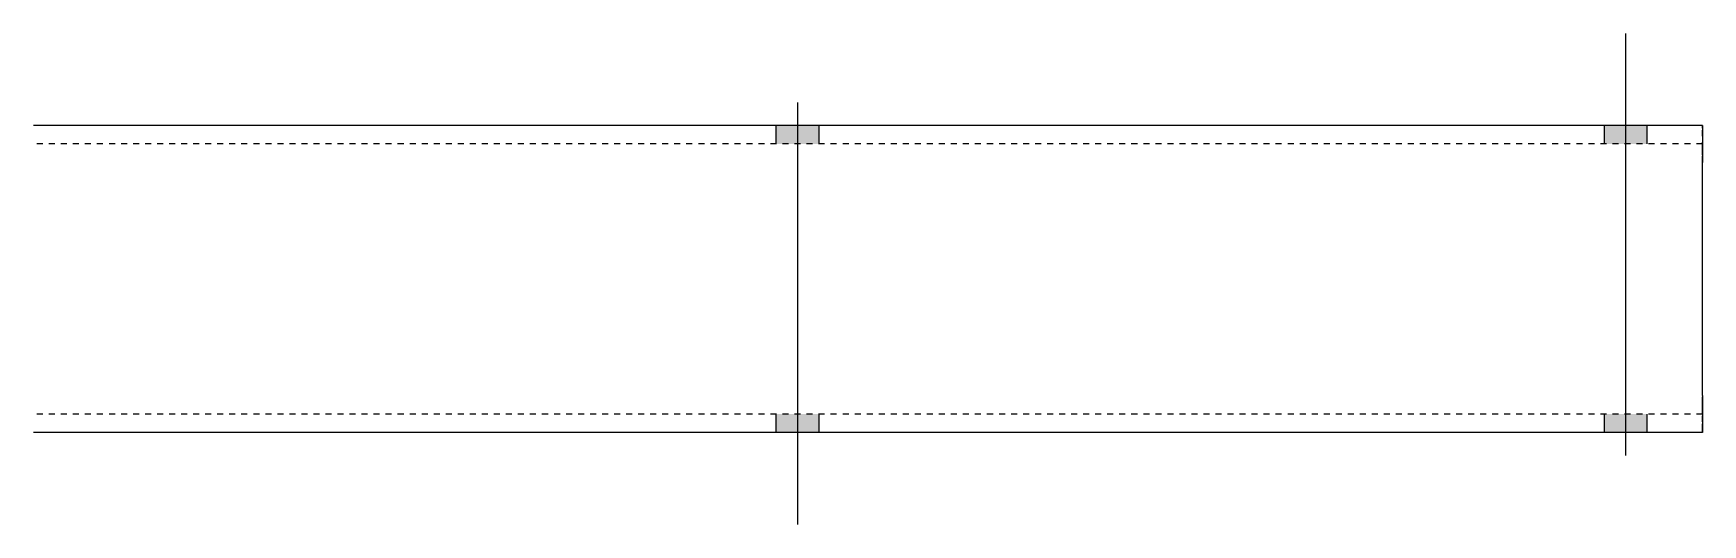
# Model space of a CAD drawing. Header units: millimetres. Extents: x 5 to 10567, y -5 to 189.
# Drawn here: x 10023 to 10567, y -5 to 155 of the extents above.
import ezdxf

# ---------------------------------------------------------------- set-up
doc = ezdxf.new("R2010")
doc.units = ezdxf.units.MM
doc.linetypes.add('DXK_LINE_DOT2', pattern=[3.9198, 1.9599, -1.9599])
doc.layers.add('STÅL', color=7, linetype='Continuous')

msp = doc.modelspace()

# ---------------------------------------------------------------- hatches: boundary and pattern name
at = {"layer": 'STÅL', "linetype": 'Continuous'}
for points in [[(10278.55, 125), (10264.55, 125), (10264.55, 119), (10278.55, 119)], [(10278.55, 125), (10264.55, 125), (10264.55, 119), (10278.55, 119)], [(10548.55, 125), (10534.55, 125), (10534.55, 119), (10548.55, 119)], [(10548.55, 125), (10534.55, 125), (10534.55, 119), (10548.55, 119)], [(10278.55, 31), (10264.55, 31), (10264.55, 25), (10278.55, 25)], [(10278.55, 31), (10264.55, 31), (10264.55, 25), (10278.55, 25)], [(10548.55, 31), (10534.55, 31), (10534.55, 25), (10548.55, 25)], [(10548.55, 31), (10534.55, 31), (10534.55, 25), (10548.55, 25)]]:
    msp.add_hatch(color=3, dxfattribs=at).paths.add_polyline_path(points)

# ---------------------------------------------------------------- linework, layer by layer
at = {"layer": 'STÅL', "color": 3, "linetype": 'Continuous'}
for p, q in [((10541.55, 17.5), (10541.55, 155)), ((10541.55, 17.5), (10541.55, 155)), ((10271.55, 132.5), (10271.55, -5)), ((10271.55, 132.5), (10271.55, -5)), ((10264.55, 125), (10264.55, 119)), ((10264.55, 125), (10264.55, 119)), ((10278.55, 125), (10278.55, 119)), ((10278.55, 125), (10278.55, 119)), ((10534.55, 119), (10534.55, 125)), ((10534.55, 119), (10534.55, 125)), ((10548.55, 119), (10548.55, 125)), ((10548.55, 119), (10548.55, 125)), ((10264.55, 31), (10264.55, 25)), ((10264.55, 31), (10264.55, 25)), ((10278.55, 31), (10278.55, 25)), ((10278.55, 31), (10278.55, 25)), ((10534.55, 25), (10534.55, 31)), ((10534.55, 25), (10534.55, 31)), ((10548.55, 25), (10548.55, 31)), ((10548.55, 25), (10548.55, 31))]:
    msp.add_line(p, q, dxfattribs=at)
at = {"layer": 'STÅL', "color": 2, "linetype": 'Continuous'}
for p, q in [((10566.57, 125), (10022.55, 125)), ((10566.57, 125), (10566.57, 124.09)), ((10566.57, 124.09), (10566.57, 121.49)), ((10566.57, 121.49), (10566.57, 117.59)), ((10566.57, 117.59), (10566.57, 113)), ((10566.57, 37), (10566.57, 113)), ((10566.57, 37), (10566.57, 32.41)), ((10566.57, 32.41), (10566.57, 28.51)), ((10566.57, 28.51), (10566.57, 25.91)), ((10566.57, 25), (10022.55, 25)), ((10566.57, 25.91), (10566.57, 25))]:
    msp.add_line(p, q, dxfattribs=at)
at = {"layer": 'STÅL', "color": 7, "linetype": 'DXK_LINE_DOT2'}
for p, q in [((10566.55, 124.09), (10566.55, 125)), ((10566.55, 121.49), (10566.55, 124.09)), ((10566.55, 117.59), (10566.55, 121.49)), ((10566.57, 119), (10022.55, 119)), ((10566.55, 118.54), (10566.55, 119)), ((10566.55, 117.59), (10566.55, 118.54)), ((10566.55, 117.24), (10566.55, 117.59)), ((10566.55, 113), (10566.55, 117.59)), ((10566.55, 115.3), (10566.55, 117.24)), ((10566.55, 34.7), (10566.55, 115.3)), ((10566.57, 118.54), (10566.57, 119)), ((10566.57, 117.59), (10566.57, 118.54)), ((10566.57, 115.3), (10566.57, 117.59)), ((10566.57, 34.7), (10566.57, 115.3)), ((10566.55, 34.7), (10566.55, 113)), ((10566.55, 34.7), (10566.55, 32.76)), ((10566.55, 32.41), (10566.55, 34.7)), ((10566.55, 32.76), (10566.55, 31.46)), ((10566.57, 32.76), (10566.57, 34.7)), ((10566.57, 31.46), (10566.57, 32.76)), ((10566.57, 31), (10022.55, 31)), ((10566.55, 28.51), (10566.55, 32.41)), ((10566.55, 31.46), (10566.55, 31)), ((10566.55, 25.91), (10566.55, 28.51)), ((10566.57, 31), (10566.57, 31.46)), ((10566.55, 25), (10566.55, 25.91))]:
    msp.add_line(p, q, dxfattribs=at)

doc.saveas('drawing.dxf')
